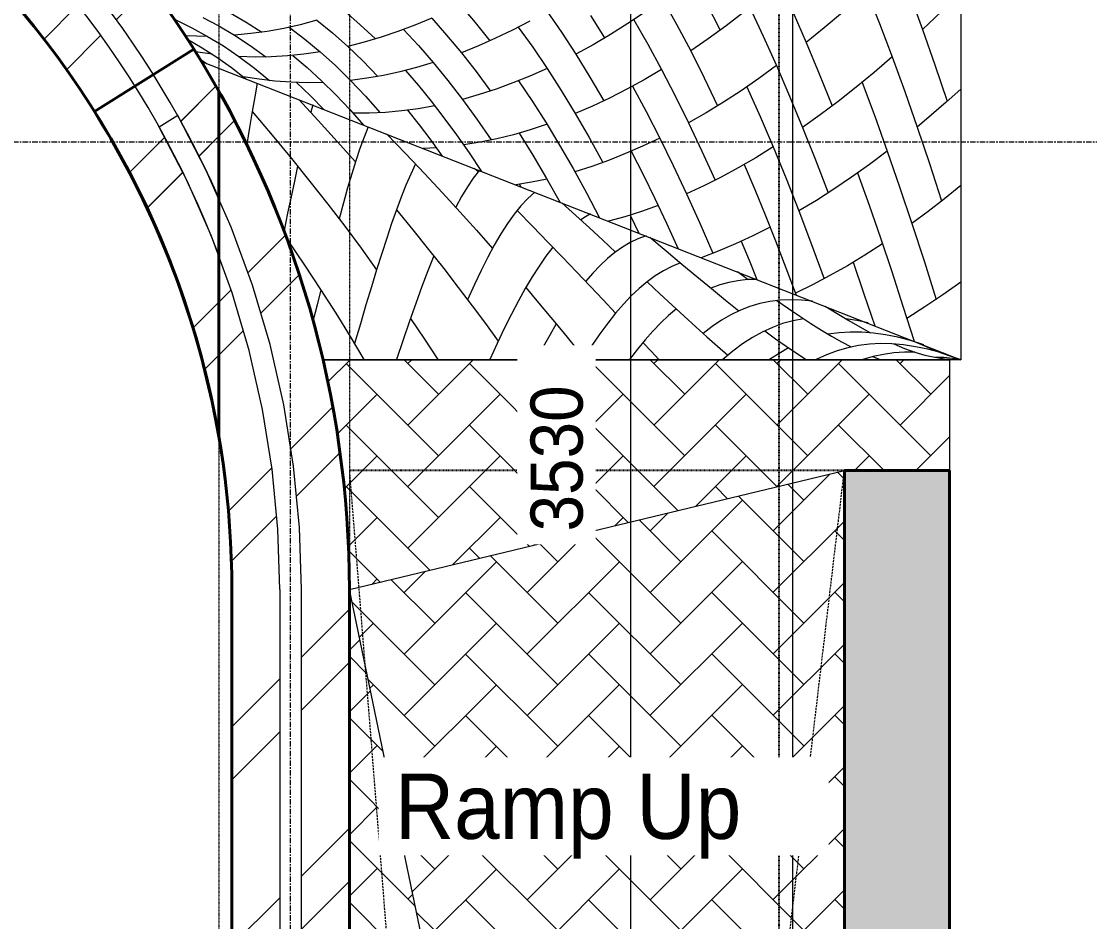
# Model space of a CAD drawing. Header units: millimetres. Extents: x -44657 to 28812, y -28146 to 16565.
# Drawn here: x -1128 to 1328, y -3103 to -1034 of the extents above; entities that cross this region are included whole.
import ezdxf

# ---------------------------------------------------------------- set-up
doc = ezdxf.new("R2010")
doc.units = ezdxf.units.MM
for name, pattern in [('Dash 1_5mm', [3, 1.5, -1.5]), ('Detail Dash', [1.1, 0.55, -0.55]), ('Grid Line', [22.225, 12.7, -3.175, 3.175, -3.175]), ('Hidden', [7.14375, 4.7625, -2.38125])]:
    doc.linetypes.add(name, pattern=pattern)
for name, color, linetype, lineweight in [('A-ANNO-DIMS', 211, 'Continuous', 5), ('A-ANNO-DIMS-100', 211, 'Continuous', 5), ('A-DETL', 90, 'Continuous', 5), ('A-DETL-HDLN', 90, 'Hidden', 5), ('A-FLOR', 192, 'Continuous', 9), ('A-FLOR-PATT', 8, 'Continuous', 9), ('A-WALL', 113, 'Continuous', 9), ('A-WALL-PATT', 111, 'Continuous', 9), ('G-ANNO-TEXT', 231, 'Continuous', 5), ('I-WALL', 2, 'Continuous', 9), ('S-GRID', 1, 'Continuous', 5)]:
    doc.layers.add(name, color=color, linetype=linetype, lineweight=lineweight)
doc.styles.add('Arial', font='arial.ttf', dxfattribs={"height": 250})
doc.styles.add('Arial_3', font='arial.ttf', dxfattribs={"width": 0.9, "height": 120})
doc.styles.add('Arial_5', font='arial.ttf', dxfattribs={"width": 0.9, "height": 150})
doc.dimstyles.new('Arrow', dxfattribs={"dimscale": 304.8, "dimtxt": 255.06485, "dimasz": 1.041667, "dimexe": 0.787402, "dimexo": 0, "dimgap": 0.492126, "dimtad": 1, "dimjust": 3, "dimdec": 0, "dimzin": 0, "dimdsep": 46, "dimtxsty": 'Arial', "dimblk1": 'OPEN30', "dimblk2": 'OPEN30', "dimsah": 1, "dimcen": 0.09, "dimazin": 0, "dimtfac": 1, "dimtdec": 4, "dimtix": 1, "dimtmove": 0, "dimatfit": 2, "dimfxl": 1, "dimtvp": 1, "dimtfill": 1, "dimtolj": 1, "dimtzin": 0, "dimarcsym": 2})
doc.dimstyles.new('SVA_-_1_2mm_Arial', dxfattribs={"dimscale": 304.8, "dimtxt": 122.431128, "dimasz": 0.492126, "dimexe": 0.492126, "dimexo": 0.0625, "dimgap": 0.246063, "dimtad": 1, "dimdec": 0, "dimrnd": 5, "dimzin": 0, "dimdsep": 46, "dimtxsty": 'Arial_3', "dimblk1": 'OBLIQUE', "dimblk2": 'OBLIQUE', "dimsah": 1, "dimcen": 0.09, "dimdle": 0.492126, "dimazin": 0, "dimtfac": 1, "dimtdec": 4, "dimtix": 1, "dimtmove": 0, "dimatfit": 3, "dimfxl": 1.968504, "dimfxlon": 1, "dimtvp": 1, "dimtfill": 1, "dimtolj": 1, "dimtzin": 0, "dimarcsym": 2})
pattern_1 = [(45, (0, 0), (-251.447, 251.447), []), (45, (0, 381), (-251.447, 251.447), [])]

# ---------------------------------------------------------------- blocks, each defined once
blk = doc.blocks.new('FP_2-NEW PROPOSED GROUND STOREY PLAN _White Box_')
at = {"layer": 'A-FLOR-PATT', "color": 253, "lineweight": 5}
for p, q in [((815.5, -963.8), (845, -1039)), ((915.1, -974.2), (944, -1053.3)), ((-118.8, -996.7), (-84.7, -1036.9)), ((347.8, -984.6), (379.6, -1042.3)), ((447.5, -993.2), (478.8, -1054.8)), ((547.1, -1002.9), (577.9, -1068.5)), ((-772.8, -1031.3), (-735.9, -1049)), ((-710.5, -1025.4), (-673.8, -1044.8)), ((-647.7, -1015), (-611.1, -1036.1)), ((-384, -1011.4), (-348.6, -1042.1)), ((-184.3, -1027.3), (-223.3, -1043.5)), ((-184.3, -1027.3), (-150, -1065.8)), ((81, -1011.5), (114.1, -1059.6)), ((180.7, -1020.6), (213.2, -1072.6)), ((307.2, -1012.9), (266.8, -1039.6)), ((280.2, -1030.9), (312.2, -1086.8)), ((533.4, -1013.6), (492.4, -1044.8)), ((646.6, -1013.8), (676.8, -1083.3)), ((759.8, -1013.8), (718.2, -1049.3)), ((988, -1011.5), (944, -1053.3)), ((-735.9, -1049), (-699.4, -1068.9)), ((-673.8, -1044.8), (-637.4, -1066.4)), ((-611.1, -1036.1), (-574.8, -1059.4)), ((-524.4, -1050.6), (-562.3, -1057.5)), ((-486.4, -1042.1), (-524.4, -1050.6)), ((-511.8, -1047.9), (-476, -1075.1)), ((-448.1, -1031.9), (-486.4, -1042.1)), ((-448.1, -1031.9), (-412.6, -1060.9)), ((-348.6, -1042.1), (-313.6, -1074.9)), ((-223.3, -1043.5), (-262.1, -1058)), ((-249.2, -1053.4), (-214.7, -1090.2)), ((-84.7, -1036.9), (-50.9, -1079.3)), ((1.6, -1054.4), (-37.8, -1073.4)), ((41.2, -1033.7), (1.6, -1054.4)), ((14.8, -1047.7), (48, -1094)), ((266.8, -1039.6), (226.6, -1064.6)), ((379.6, -1042.3), (411.1, -1102.1)), ((492.4, -1044.8), (451.6, -1074.3)), ((718.2, -1049.3), (676.8, -1083.3)), ((845, -1039), (874.2, -1116.3)), ((944, -1053.3), (972.6, -1134.5)), ((-725, -1068.6), (-750.6, -1067.5)), ((-745.7, -1075.1), (-711.8, -1095)), ((-699.4, -1068.9), (-725, -1068.6)), ((-699.4, -1068.9), (-663.2, -1091)), ((-599.9, -1062.7), (-637.4, -1066.4)), ((-637.4, -1066.4), (-601.3, -1090.2)), ((-562.3, -1057.5), (-599.9, -1062.7)), ((-476, -1075.1), (-440.7, -1104.6)), ((-412.6, -1060.9), (-377.4, -1092)), ((-300.8, -1071), (-339.2, -1082.3)), ((-262.1, -1058), (-300.8, -1071)), ((-150, -1065.8), (-116, -1106.5)), ((-37.8, -1073.4), (-77, -1090.7)), ((114.1, -1059.6), (146.8, -1109.9)), ((226.6, -1064.6), (186.6, -1088.1)), ((451.6, -1074.3), (411.1, -1102.1)), ((577.9, -1068.5), (608.3, -1136.2)), ((-688.6, -1109.9), (-727.3, -1104.1)), ((-711.8, -1095), (-678.1, -1116.9)), ((-663.2, -1091), (-627.4, -1115.3)), ((-601.3, -1090.2), (-565.7, -1116.2)), ((-440.7, -1104.6), (-478.4, -1110)), ((-440.7, -1104.6), (-405.7, -1136.2)), ((-339.2, -1082.3), (-377.4, -1092)), ((-377.4, -1092), (-342.6, -1125.4)), ((-214.7, -1090.2), (-180.6, -1129.1)), ((-77, -1090.7), (-116, -1106.5)), ((48, -1094), (80.9, -1142.6)), ((186.6, -1088.1), (146.8, -1109.9)), ((312.2, -1086.8), (343.9, -1144.9)), ((411.1, -1102.1), (442.2, -1164.2)), ((676.8, -1083.3), (706.7, -1154.9)), ((-717, -1120.7), (-702.2, -1130.9)), ((-678.1, -1116.9), (-644.8, -1140.7)), ((-590.4, -1116.4), (-627.4, -1115.3)), ((-627.4, -1115.3), (-591.9, -1141.8)), ((-553.3, -1115.9), (-590.4, -1116.4)), ((-515.9, -1113.7), (-553.3, -1115.9)), ((-478.4, -1110), (-515.9, -1113.7)), ((-503.5, -1112.6), (-470.3, -1140.8)), ((-342.6, -1125.4), (-308.1, -1160.9)), ((-180.6, -1129.1), (-219.1, -1140.6)), ((-180.6, -1129.1), (-146.8, -1170.3)), ((-116, -1106.5), (-82.4, -1149.4)), ((146.8, -1109.9), (179.2, -1162.3)), ((874.2, -1116.3), (832.6, -1151.9)), ((874.2, -1116.3), (903.1, -1195.8)), ((-644.8, -1140.7), (-611.8, -1166.5)), ((-591.9, -1141.8), (-556.8, -1170.5)), ((-470.3, -1140.8), (-437.4, -1170.9)), ((-405.7, -1136.2), (-371.1, -1170.1)), ((-257.4, -1150.4), (-295.4, -1158.5)), ((-219.1, -1140.6), (-257.4, -1150.4)), ((-244.6, -1147.3), (-214.8, -1181.8)), ((-82.4, -1149.4), (-49.1, -1194.5)), ((80.9, -1142.6), (41.7, -1160.1)), ((80.9, -1142.6), (113.5, -1193.3)), ((343.9, -1144.9), (303.9, -1168.5)), ((343.9, -1144.9), (375.3, -1205.2)), ((608.3, -1136.2), (567.5, -1165.7)), ((608.3, -1136.2), (638.4, -1206.1)), ((832.6, -1151.9), (791.2, -1185.9)), ((972.6, -1134.5), (1001, -1217.9)), ((-581.2, -1167.5), (-617.7, -1161.7)), ((-544.6, -1171.7), (-581.2, -1167.5)), ((-507.7, -1174.3), (-544.6, -1171.7)), ((-470.7, -1175.3), (-507.7, -1174.3)), ((-495.4, -1174.8), (-463.1, -1205.2)), ((-433.5, -1174.7), (-470.7, -1175.3)), ((-437.4, -1170.9), (-404.9, -1203)), ((-333.3, -1165.1), (-371.1, -1170.1)), ((-371.1, -1170.1), (-336.8, -1206.1)), ((-295.4, -1158.5), (-333.3, -1165.1)), ((-146.8, -1170.3), (-113.3, -1213.7)), ((2.6, -1175.9), (-36.2, -1190.1)), ((41.7, -1160.1), (2.6, -1175.9)), ((15.6, -1170.8), (47.4, -1218.2)), ((179.2, -1162.3), (211.3, -1217)), ((303.9, -1168.5), (264.1, -1190.3)), ((442.2, -1164.2), (473.1, -1228.4)), ((567.5, -1165.7), (526.9, -1193.7)), ((706.7, -1154.9), (736.3, -1228.7)), ((805, -1174.8), (834.1, -1252.5)), ((-404.9, -1203), (-372.7, -1237)), ((-214.8, -1181.8), (-185.3, -1217.9)), ((-74.9, -1202.7), (-113.3, -1213.7)), ((-36.2, -1190.1), (-74.9, -1202.7)), ((113.5, -1193.3), (145.8, -1246.3)), ((264.1, -1190.3), (224.4, -1210.6)), ((277.3, -1183.2), (308.9, -1241.8)), ((526.9, -1193.7), (486.5, -1220)), ((540.4, -1184.6), (570.8, -1252.7)), ((791.2, -1185.9), (750, -1218.3)), ((903.1, -1195.8), (931.7, -1277.4)), ((1032.2, -1189.9), (998.5, -1220.1)), ((-463.1, -1205.2), (-431.1, -1237.5)), ((-336.8, -1206.1), (-302.8, -1244.3)), ((-185.3, -1217.9), (-156, -1255.8)), ((-113.3, -1213.7), (-80.2, -1259.3)), ((47.4, -1218.2), (78.8, -1267.7)), ((224.4, -1210.6), (185, -1229.2)), ((375.3, -1205.2), (406.3, -1267.7)), ((486.5, -1220), (446.3, -1244.7)), ((638.4, -1206.1), (668.3, -1278.1)), ((750, -1218.3), (709, -1249)), ((998.5, -1220.1), (965, -1249.3)), ((-372.7, -1237), (-340.7, -1273)), ((-327.7, -1245.3), (-364.9, -1245.5)), ((-290.3, -1243.5), (-327.7, -1245.3)), ((-252.7, -1240.1), (-290.3, -1243.5)), ((-215, -1235.1), (-252.7, -1240.1)), ((-240.2, -1238.6), (-213.2, -1272.3)), ((-177, -1228.4), (-215, -1235.1)), ((185, -1229.2), (145.8, -1246.3)), ((145.8, -1246.3), (177.7, -1301.4)), ((308.9, -1241.8), (340.1, -1302.5)), ((446.3, -1244.7), (406.3, -1267.7)), ((709, -1249), (668.3, -1278.1)), ((965, -1249.3), (931.7, -1277.4)), ((-213.2, -1272.3), (-186.5, -1307.4)), ((-156, -1255.8), (-126.9, -1295.3)), ((-80.2, -1259.3), (-47.4, -1307)), ((80.9, -1271), (42.2, -1283.7)), ((78.8, -1267.7), (109.9, -1319.1)), ((406.3, -1267.7), (437.1, -1332.4)), ((570.8, -1252.7), (600.8, -1323)), ((834.1, -1252.5), (862.9, -1332.4)), ((-126.9, -1295.3), (-98.1, -1336.5)), ((3.7, -1294.8), (-34.7, -1304.2)), ((42.2, -1283.7), (3.7, -1294.8)), ((16.5, -1291.3), (48.3, -1342.2)), ((177.7, -1301.4), (209.4, -1358.6)), ((668.3, -1278.1), (697.8, -1352.3)), ((931.7, -1277.4), (960, -1361.2)), ((-173.5, -1325), (-203.9, -1326.7)), ((-186.5, -1307.4), (-160, -1343.9)), ((-72.8, -1312), (-110.7, -1318.3)), ((-34.7, -1304.2), (-72.8, -1312)), ((109.9, -1319.1), (140.7, -1372.7)), ((300.7, -1321.3), (261.4, -1338.4)), ((340.1, -1302.5), (300.7, -1321.3)), ((340.1, -1302.5), (371.1, -1365.5)), ((600.8, -1323), (560.6, -1347.8)), ((600.8, -1323), (630.5, -1395.5)), ((-98.1, -1336.5), (-69.6, -1379.4)), ((48.3, -1342.2), (79.9, -1395.2)), ((261.4, -1338.4), (222.4, -1353.8)), ((274.5, -1332.8), (301.8, -1386.3)), ((437.1, -1332.4), (467.5, -1399.2)), ((560.6, -1347.8), (520.6, -1370.9)), ((862.9, -1332.4), (821.9, -1363.2)), ((862.9, -1332.4), (891.4, -1414.4)), ((140.7, -1372.7), (171.3, -1428.2)), ((183.5, -1367.7), (144.8, -1379.9)), ((222.4, -1353.8), (183.5, -1367.7)), ((371.1, -1365.5), (401.7, -1430.5)), ((520.6, -1370.9), (480.8, -1392.4)), ((533.9, -1363.4), (558.2, -1420.5)), ((697.8, -1352.3), (727.1, -1428.7)), ((821.9, -1363.2), (781.1, -1392.3)), ((960, -1361.2), (988, -1447.1)), ((80.8, -1396.7), (44.8, -1404.2)), ((79.9, -1395.2), (111.1, -1450.3)), ((301.8, -1386.3), (328.8, -1441.5)), ((480.8, -1392.4), (441.1, -1412.3)), ((630.5, -1395.5), (660, -1470.1)), ((781.1, -1392.3), (740.5, -1419.9)), ((794.7, -1382.8), (821.1, -1456.5)), ((44.8, -1404.2), (9.1, -1410.3)), ((17.3, -1409), (20.8, -1414.9)), ((441.1, -1412.3), (401.7, -1430.5)), ((558.2, -1420.5), (582.3, -1479)), ((740.5, -1419.9), (700.2, -1445.8)), ((891.4, -1414.4), (919.7, -1498.6)), ((1032.2, -1411.7), (994.5, -1442)), ((171.3, -1428.2), (201.5, -1485.8)), ((328.8, -1441.5), (355.7, -1498.3)), ((401.7, -1430.5), (432.1, -1497.8)), ((700.2, -1445.8), (660, -1470.1)), ((994.5, -1442), (957, -1471)), ((298.1, -1471.1), (260, -1483.3)), ((336.4, -1457.4), (298.1, -1471.1)), ((660, -1470.1), (689.2, -1546.9)), ((821.1, -1456.5), (847.3, -1532)), ((957, -1471), (919.7, -1498.6)), ((260, -1483.3), (222, -1493.9)), ((271.7, -1479.7), (291.9, -1521.3)), ((432.1, -1497.8), (462.1, -1567.2)), ((582.3, -1479), (606.2, -1539)), ((355.7, -1498.3), (382.3, -1556.8)), ((593.5, -1507), (553.6, -1527.1)), ((919.7, -1498.6), (947.6, -1584.9)), ((513.9, -1545.5), (474.3, -1562.3)), ((553.6, -1527.1), (513.9, -1545.5)), ((527.5, -1539.3), (545.3, -1583.1)), ((606.2, -1539), (629.9, -1600.4)), ((689.2, -1546.9), (718, -1625.8)), ((851.9, -1545.5), (811.5, -1571.5)), ((847.3, -1532), (873.3, -1609.4)), ((474.3, -1562.3), (435, -1577.5)), ((811.5, -1571.5), (771.3, -1595.8)), ((545.3, -1583.1), (563, -1627.7)), ((771.3, -1595.8), (731.3, -1618.6)), ((784.7, -1587.9), (809.5, -1660.2)), ((947.6, -1584.9), (975.3, -1673.4)), ((629.9, -1600.4), (653.4, -1663.2)), ((731.3, -1618.6), (691.5, -1639.7)), ((873.3, -1609.4), (899, -1688.6)), ((691.5, -1639.7), (651.9, -1659.2)), ((1032.2, -1633.5), (990.6, -1663)), ((809.5, -1660.2), (834.1, -1734.1)), ((990.6, -1663), (949.2, -1690.7)), ((899, -1688.6), (924.5, -1769.6)), ((949.2, -1690.7), (908, -1716.8))]:
    blk.add_line(p, q, dxfattribs=at)
blk = doc.blocks.new('FP_3-NEW PROPOSED GROUND STOREY PLAN _White Box_')
at = {"layer": 'A-FLOR-PATT', "color": 253, "lineweight": 5}
for p, q in [((-713, -1126.2), (-713, -1126.4)), ((-585.3, -1176.3), (-591.2, -1207.9)), ((-591.2, -1207.9), (-597.1, -1241.8)), ((-490, -1213.6), (-444.9, -1262.2)), ((-457.6, -1226.4), (-462.4, -1243.2)), ((-597.1, -1241.8), (-603.1, -1278)), ((-597, -1241.7), (-551, -1295.8)), ((-444.9, -1262.2), (-401.4, -1310.2)), ((-330, -1276.5), (-339.6, -1300.4)), ((-603.1, -1278), (-609.3, -1316.6)), ((-551, -1295.8), (-506.8, -1349.3)), ((-339.6, -1300.4), (-349.1, -1326.5)), ((-288.3, -1292.8), (-243.6, -1338.8)), ((-401.4, -1310.2), (-359.4, -1357.5)), ((-506.8, -1349.3), (-464.3, -1402.1)), ((-349.1, -1326.5), (-358.5, -1354.7)), ((-243.6, -1338.8), (-200.7, -1384.1)), ((-492.4, -1367), (-499.8, -1401.3)), ((-358.5, -1354.7), (-368, -1384.9)), ((-221.4, -1362.1), (-232.4, -1385.6)), ((-86.6, -1372), (-77.8, -1380.5)), ((-368, -1384.9), (-377.5, -1417.3)), ((-232.4, -1385.6), (-243.4, -1411)), ((-200.7, -1384.1), (-159.3, -1428.5)), ((-88.6, -1394.6), (-102.3, -1414.8)), ((-74.6, -1376.7), (-88.6, -1394.6)), ((-499.8, -1401.3), (-507.5, -1437.4)), ((-464.3, -1402.1), (-423.4, -1454.1)), ((-377.5, -1417.3), (-387.2, -1451.7)), ((-243.4, -1411), (-254.3, -1438.4)), ((-102.3, -1414.8), (-115.8, -1437)), ((-507.5, -1437.4), (-515.4, -1475.4)), ((-254.3, -1438.4), (-265.3, -1467.7)), ((-159.3, -1428.5), (-119.6, -1472)), ((-115.8, -1437), (-129.1, -1461.4)), ((36.8, -1441.6), (20.9, -1458.6)), ((53, -1426.8), (36.8, -1441.6)), ((-423.4, -1454.1), (-384.3, -1505.3)), ((-387.2, -1451.7), (-397.1, -1488.3)), ((-265.3, -1467.7), (-276.3, -1499.1)), ((-265.3, -1467.7), (-227.5, -1513.6)), ((-119.6, -1472), (-81.4, -1514.5)), ((20.9, -1458.6), (5.3, -1477.7)), ((12, -1469.2), (48.1, -1505.8)), ((115.1, -1451.1), (147.4, -1480.5)), ((-515.4, -1475.4), (-523.7, -1515.3)), ((5.3, -1477.7), (-10.1, -1499)), ((147.4, -1480.5), (178.6, -1509.2)), ((169.6, -1483.5), (158.7, -1490.8)), ((180.7, -1476.9), (169.6, -1483.5)), ((-384.3, -1505.3), (-346.7, -1555.7)), ((-276.3, -1499.1), (-287.6, -1532.4)), ((-227.5, -1513.6), (-191.3, -1558.6)), ((-81.4, -1514.5), (-44.8, -1556.1)), ((-10.1, -1499), (-25.3, -1522.6)), ((48.1, -1505.8), (82.9, -1541.5)), ((178.6, -1509.2), (208.9, -1537.1)), ((-515.2, -1538.3), (-476.7, -1594.8)), ((-287.6, -1532.4), (-299, -1567.8)), ((-25.3, -1522.6), (-40.4, -1548.3)), ((82.9, -1541.5), (116.4, -1576.3)), ((208.9, -1537.1), (238.1, -1564.4)), ((271.7, -1542.8), (254, -1553.3)), ((289.8, -1534), (271.7, -1542.8)), ((308.4, -1527), (289.8, -1534)), ((316.8, -1530.3), (354.6, -1561.8)), ((-346.7, -1555.7), (-310.8, -1605.1)), ((-299, -1567.8), (-310.8, -1605.1)), ((-191.3, -1558.6), (-156.5, -1602.6)), ((-40.4, -1548.3), (-55.6, -1576.4)), ((94.2, -1553.2), (78.3, -1573.9)), ((236.7, -1565.5), (219.6, -1579.4)), ((254, -1553.3), (236.7, -1565.5)), ((354.6, -1561.8), (390.8, -1592)), ((-476.7, -1594.8), (-439.9, -1650.4)), ((-179.6, -1573.3), (-193, -1607.6)), ((-55.6, -1576.4), (-70.8, -1606.6)), ((78.3, -1573.9), (62.5, -1596.6)), ((116.4, -1576.3), (148.7, -1610)), ((202.7, -1595.2), (186.1, -1612.7)), ((219.6, -1579.4), (202.7, -1595.2)), ((387.6, -1589.3), (367.9, -1597.5)), ((390.8, -1592), (425.6, -1620.9)), ((-310.8, -1605.1), (-322.9, -1644.5)), ((-193, -1607.6), (-206.7, -1644)), ((-156.5, -1602.6), (-123.2, -1645.7)), ((-70.8, -1606.6), (-86.2, -1639.1)), ((62.5, -1596.6), (46.7, -1621.2)), ((148.7, -1610), (179.8, -1642.8)), ((186.1, -1612.7), (169.5, -1632)), ((329.8, -1619.1), (311.1, -1632.6)), ((348.7, -1607.4), (329.8, -1619.1)), ((367.9, -1597.5), (348.7, -1607.4)), ((518.5, -1609.4), (543.3, -1627.8)), ((-322.9, -1644.5), (-335.4, -1685.8)), ((-206.7, -1644), (-220.7, -1682.6)), ((-86.2, -1639.1), (-101.8, -1673.9)), ((46.7, -1621.2), (30.9, -1647.9)), ((179.8, -1642.8), (209.6, -1674.5)), ((311.1, -1632.6), (292.7, -1648)), ((311.1, -1632.6), (340.5, -1660.1)), ((425.6, -1620.9), (459, -1648.5)), ((477.8, -1639.9), (457.6, -1647.3)), ((498.5, -1634.3), (477.8, -1639.9)), ((519.7, -1630.3), (498.5, -1634.3)), ((541.4, -1627.9), (519.7, -1630.3)), ((563.7, -1627.2), (541.4, -1627.9)), ((-439.2, -1651.6), (-447.8, -1685.8)), ((-439.9, -1650.4), (-404.9, -1705)), ((-123.2, -1645.7), (-91.3, -1687.8)), ((30.9, -1647.9), (15, -1676.5)), ((32.1, -1645.7), (61.6, -1680.8)), ((274.5, -1665.2), (256.4, -1684.2)), ((292.7, -1648), (274.5, -1665.2)), ((340.5, -1660.1), (368.9, -1686.6)), ((459, -1648.5), (491.1, -1674.7)), ((-447.8, -1685.8), (-456.8, -1721.1)), ((-335.4, -1685.8), (-348.3, -1729.2)), ((-220.7, -1682.6), (-235.1, -1723.3)), ((-91.3, -1687.8), (-60.7, -1728.9)), ((15, -1676.5), (-1.1, -1707.1)), ((61.6, -1680.8), (89.9, -1714.9)), ((209.6, -1674.5), (238.4, -1705.2)), ((256.4, -1684.2), (238.4, -1705.2)), ((368.9, -1686.6), (396.2, -1711.9)), ((491.1, -1674.7), (522, -1699.4)), ((547.4, -1689.4), (525.3, -1698)), ((570, -1682.8), (547.4, -1689.4)), ((593, -1678), (570, -1682.8)), ((616.7, -1675.1), (593, -1678)), ((609.5, -1675.8), (636.3, -1694.5)), ((640.9, -1674), (616.7, -1675.1)), ((665.8, -1674.7), (640.9, -1674)), ((691.4, -1677.3), (665.8, -1674.7)), ((720.3, -1688.6), (747.8, -1705.7)), ((-404.9, -1705), (-371.6, -1758.6)), ((-232.9, -1716.8), (-200.9, -1764.6)), ((-1.1, -1707.1), (-17.4, -1739.8)), ((89.9, -1714.9), (117.1, -1748)), ((238.4, -1705.2), (220.4, -1728)), ((360.1, -1710.5), (342.3, -1727.4)), ((378.1, -1695.2), (360.1, -1710.5)), ((396.2, -1711.9), (422.6, -1736.1)), ((503.5, -1708.5), (482, -1720.9)), ((525.3, -1698), (503.5, -1708.5)), ((636.3, -1694.5), (662.2, -1712.1)), ((670.7, -1717.8), (646.3, -1722.4)), ((662.2, -1712.1), (687.3, -1728.6)), ((747.8, -1705.7), (774.4, -1721.7)), ((793, -1721.8), (767.7, -1717.7)), ((-348.3, -1729.2), (-361.8, -1774.6)), ((-235.1, -1723.3), (-250, -1766.2)), ((-60.7, -1728.9), (-31.4, -1768.9)), ((-17.4, -1739.8), (-34, -1774.5)), ((102.1, -1729.7), (87, -1755.4)), ((220.4, -1728), (202.3, -1752.7)), ((342.3, -1727.4), (324.4, -1745.9)), ((422.6, -1736.1), (448, -1759.2)), ((460.7, -1735.3), (439.6, -1751.6)), ((482, -1720.9), (460.7, -1735.3)), ((598.9, -1737.6), (575.7, -1748.2)), ((622.4, -1729), (598.9, -1737.6)), ((646.3, -1722.4), (622.4, -1729)), ((687.3, -1728.6), (711.5, -1743.9)), ((774.4, -1721.7), (800, -1736.4)), ((819.1, -1727.4), (793, -1721.8)), ((800, -1736.4), (824.8, -1749.9)), ((-371.6, -1758.6), (-339.9, -1811.2)), ((-250, -1766.2), (-265.5, -1811.2)), ((-200.9, -1764.6), (-170.4, -1811.2)), ((87, -1755.4), (71.7, -1782.5)), ((117.1, -1748), (143.3, -1780.1)), ((202.3, -1752.7), (184.1, -1779.3)), ((306.6, -1766.1), (288.7, -1787.8)), ((324.4, -1745.9), (306.6, -1766.1)), ((448, -1759.2), (472.6, -1781)), ((552.9, -1760.9), (530.2, -1775.6)), ((575.7, -1748.2), (552.9, -1760.9)), ((581.4, -1745.4), (606.4, -1763.9)), ((606.4, -1763.9), (630.7, -1781)), ((711.5, -1743.9), (735, -1758.1)), ((752.3, -1749.9), (727.2, -1753.5)), ((735, -1758.1), (757.7, -1770.9)), ((778, -1748.2), (752.3, -1749.9)), ((804.2, -1748.4), (778, -1748.2)), ((831.1, -1750.6), (804.2, -1748.4)), ((858.8, -1754.6), (831.1, -1750.6)), ((887.2, -1760.4), (858.8, -1754.6)), ((916.5, -1768), (887.2, -1760.4)), ((946.7, -1777.5), (916.5, -1768)), ((-34, -1774.5), (-51, -1811.2)), ((71.7, -1782.5), (56.3, -1811.2)), ((143.3, -1780.1), (168.5, -1811.2)), ((184.1, -1779.3), (165.7, -1807.7)), ((288.7, -1787.8), (270.8, -1811.2)), ((301.3, -1772.3), (319.9, -1792.1)), ((319.9, -1792.1), (337.9, -1811.2)), ((472.6, -1781), (496.2, -1801.7)), ((507.7, -1792.3), (485.2, -1811.2)), ((530.2, -1775.6), (507.7, -1792.3)), ((636.3, -1784.9), (614.4, -1797.2)), ((630.7, -1781), (654.1, -1796.8)), ((747.6, -1791.4), (723.6, -1800.3)), ((772, -1784.4), (747.6, -1791.4)), ((757.7, -1770.9), (779.8, -1782.6)), ((796.7, -1779.3), (772, -1784.4)), ((821.8, -1776.2), (796.7, -1779.3)), ((847.4, -1774.8), (821.8, -1776.2)), ((873.6, -1775.4), (847.4, -1774.8)), ((900.4, -1777.7), (873.6, -1775.4)), ((877.9, -1775.6), (902.6, -1785.8)), ((927.9, -1781.9), (900.4, -1777.7)), ((902.6, -1785.8), (926.5, -1794.3)), ((956.1, -1787.8), (927.9, -1781.9)), ((932.6, -1772.9), (959, -1784.8)), ((985.1, -1795.5), (956.1, -1787.8)), ((959, -1784.8), (984.3, -1795.2)), ((614.4, -1797.2), (592.5, -1811.2)), ((654.1, -1796.8), (676.8, -1811.2)), ((723.6, -1800.3), (699.7, -1811.2)), ((830.4, -1804.5), (807, -1811.2)), ((829, -1804.8), (846.3, -1811.2)), ((854.1, -1799.5), (830.4, -1804.5)), ((878.1, -1796.2), (854.1, -1799.5)), ((902.5, -1794.5), (878.1, -1796.2)), ((927.4, -1794.6), (902.5, -1794.5)), ((926.5, -1794.3), (949.7, -1801.1)), ((949.7, -1801.1), (972.3, -1806.2)), ((972.3, -1806.2), (994.2, -1809.6)), ((993.1, -1807.1), (973.9, -1806.5)), ((984.3, -1795.2), (1008.8, -1804)), ((1012.6, -1808.7), (993.1, -1807.1)), ((994.2, -1809.6), (1015.7, -1811.2)), ((1008.8, -1804), (1032.4, -1811.1)), ((1032.4, -1811.2), (1012.6, -1808.7)), ((1032.4, -1811.2), (1021.5, -1811.2))]:
    blk.add_line(p, q, dxfattribs=at)
blk = doc.blocks.new('DIMBLOCK19-NEW PROPOSED GROUND STOREY PLAN _White Box_')
at = {"layer": 'A-ANNO-DIMS-100', "lineweight": 25}
for p, q in [((273.7, -274.7), (198.7, -199.7)), ((273.7, -274.7), (348.7, -349.7)), ((273.7, -3806.7), (198.7, -3731.7)), ((273.7, -3806.7), (348.7, -3881.7))]:
    blk.add_line(p, q, dxfattribs=at)
at = {"layer": 'A-ANNO-DIMS-100'}
for p, q in [((273.7, -274.7), (-326.3, -274.7)), ((273.7, -3806.7), (273.7, -274.7)), ((273.7, -274.7), (423.7, -274.7)), ((273.7, -3806.7), (-326.3, -3806.7)), ((273.7, -3806.7), (423.7, -3806.7))]:
    blk.add_line(p, q, dxfattribs=at)
at = {"layer": 'A-ANNO-DIMS-100', "color": 0, "insert": (42.9, -2206.4), "char_height": 120, "width": 397.807, "attachment_point": 1, "rotation": 90, "line_spacing_factor": 0.941778, "style": 'Arial_3', "bg_fill": 3, "box_fill_scale": 1.25, "bg_fill_color": 256, "bg_fill_true_color": 13158600, "bg_fill_transparency": 0}
blk.add_mtext('3530', dxfattribs=at)
blk = doc.blocks.new('_Oblique')
at = {"color": 0, "linetype": 'ByBlock', "lineweight": -2}
blk.add_line((-0.5, -0.5), (0.5, 0.5), dxfattribs=at)
blk = doc.blocks.new('DIMBLOCK95-NEW PROPOSED GROUND STOREY PLAN _White Box_')
at = {"layer": 'A-ANNO-DIMS-100'}
for p, q in [((646.2, -7952.7), (646.2, 145.3)), ((646.2, -4.7), (46.2, -4.7)), ((646.2, -4.7), (796.2, -4.7)), ((646.2, -7802.7), (46.2, -7802.7)), ((646.2, -7802.7), (796.2, -7802.7))]:
    blk.add_line(p, q, dxfattribs=at)
at = {"layer": 'A-ANNO-DIMS-100', "lineweight": 25}
for p, q in [((646.2, -4.7), (571.2, 70.3)), ((646.2, -4.7), (721.2, -79.7)), ((646.2, -7802.7), (571.2, -7727.7)), ((646.2, -7802.7), (721.2, -7877.7))]:
    blk.add_line(p, q, dxfattribs=at)
at = {"layer": 'A-ANNO-DIMS-100', "color": 0, "insert": (415.4, -4069.4), "char_height": 120, "width": 397.807, "attachment_point": 1, "rotation": 90, "line_spacing_factor": 0.941778, "style": 'Arial_3', "bg_fill": 3, "box_fill_scale": 1.25, "bg_fill_color": 256, "bg_fill_true_color": 13158600, "bg_fill_transparency": 0}
blk.add_mtext('7800', dxfattribs=at)
blk = doc.blocks.new('DIMBLOCK207-NEW PROPOSED GROUND STOREY PLAN _White Box_')
at = {"layer": 'A-ANNO-DIMS-100'}
for p, q in [((-2708.6, -2339.7), (-1121.9, -626.6)), ((-2717.2, -2113.6), (-2699.9, -2565.8)), ((-2482.5, -2331), (-2934.7, -2348.3))]:
    blk.add_line(p, q, dxfattribs=at)
at = {"layer": 'A-ANNO-DIMS-100', "lineweight": 40}
for q in [(-1400.1, -801.7), (-1275.2, -917.3)]:
    blk.add_line((-1121.9, -626.6), q, dxfattribs=at)
at = {"layer": 'A-ANNO-DIMS-100'}
blk.add_arc((-2708.6, -2339.7), 2335, 41.3052, 53.0834, dxfattribs=at)
at = {"layer": 'A-ANNO-DIMS-100', "color": 0, "insert": (-2524.7, -1442.8), "char_height": 250, "width": 922.942, "attachment_point": 1, "rotation": 47.1943, "line_spacing_factor": 0.941778, "style": 'Arial', "bg_fill": 3, "box_fill_scale": 1.25, "bg_fill_color": 256, "bg_fill_true_color": 13158600, "bg_fill_transparency": 0}
blk.add_mtext('2335', dxfattribs=at)
blk = doc.blocks.new('_Open30')
at = {"color": 0, "linetype": 'ByBlock', "lineweight": -2}
for p, q in [((-1, 0.2679), (0, 0)), ((0, 0), (-1, -0.2679)), ((0, 0), (-1, 0))]:
    blk.add_line(p, q, dxfattribs=at)

msp = doc.modelspace()

# ---------------------------------------------------------------- hatches: boundary and pattern name
at = {"layer": 'A-FLOR-PATT', "lineweight": 5}
h = msp.add_hatch(dxfattribs=at)
h.set_pattern_fill('FP_26', color=253, style=0, pattern_type=2)
h.set_pattern_definition([(45, (-12967.11, -8467.51), (0, 141.42136), [300, -100]), (135, (-12896.4, -8396.8), (1e-14, 141.42136), [300, -100])])
h.paths.add_polyline_path([(-373.6, -2339.7), (764.4, -2066.7), (1006.4, -2066.7), (1006.4, -1811.8), (-434, -1811.8), (-407.6, -1942.3), (-388.7, -2074), (-377.4, -2206.6), (-374.8, -2297.3)])
h = msp.add_hatch(dxfattribs=at)
h.set_pattern_fill('FP_27', color=253, style=0, pattern_type=2)
h.set_pattern_definition([(44.981, (-12974.64, -8428.16), (-0.00055, 141.2156), [299.874, -99.958]), (135.059, (-12903.94, -8357.5), (0.00096, 141.21566), [299.664, -99.888])])
h.paths.add_polyline_path([(536.9, -6049.3), (536.9, -6050.2), (537.4, -6049.5)])
h.paths.add_polyline_path([(764.4, -7802.7), (764.4, -6077.3), (638.4, -6077.3), (638.4, -6047.8), (608.4, -6047.8), (608.4, -6022.3), (593.4, -6022.3), (593.4, -6020.5), (608.4, -6020), (609.4, -6009.7), (610.2, -6012.1), (610.2, -6045.8), (636.4, -6045.8), (637.3, -6034.8), (638.4, -6032.3), (637.3, -5985.8), (636.4, -5984), (636.4, -5974.8), (610.4, -5974.8), (609.4, -5991.8), (608.4, -5993.3), (609.4, -5972.8), (638.4, -5972.8), (638.4, -5943.3), (764.4, -5943.3), (764.4, -2066.7), (-373.6, -2339.7), (383.3, -5973), (605.4, -5973), (605.4, -6017), (581.9, -6017), (581.9, -6021.3), (571.2, -6021.3), (571.2, -6025.9), (558.6, -6025.9), (557.9, -6041.3), (555.4, -6041.3), (557.9, -6044.8), (554.5, -6053.7), (547.9, -6060.4), (539, -6061.6), (536.9, -6061.3), (536.9, -6063.3), (464.9, -6062.4), (454.1, -6058.4), (450.8, -6048.3), (462.8, -6049.3), (464.9, -6050.2), (464.9, -6049.3), (536.9, -6049.3), (543, -6045.9), (545.3, -6042.4), (546.3, -6044.1), (545.8, -6041.3), (545.1, -6040.7), (545.1, -6025.9), (532.6, -6025.9), (532.6, -6021.3), (521.9, -6021.3), (521.9, -6017), (392.5, -6017), (760, -7781.2)])
h.paths.add_polyline_path([(632.1, -6036.6), (632.7, -5984), (636.4, -5984), (633.9, -5985.8), (633.9, -6034.8), (636.4, -6036.6), (633.9, -6036.6)])
h.paths.add_polyline_path([(582, -6015.2), (603.6, -6015.2), (603.6, -5974.8), (512.2, -5974.8), (513, -5979.7), (514.8, -5979.7), (514.8, -6001.8), (513, -6000), (512.2, -5983), (510.4, -5983.4), (511.6, -5984.4), (512.6, -5983.4), (511.6, -5996.4), (510.4, -5997), (512.2, -6001.8), (512.2, -6015.2), (581.9, -6015.2)])
h.paths.add_polyline_path([(612.9, -6012.1), (611, -6010.3), (611, -5991.8), (612.9, -5990), (612.9, -6010.3)])
h.paths.add_polyline_path([(581.9, -5972.8), (521.9, -5972.8), (521.9, -5966.8), (532.6, -5966.8), (532.6, -5962.2), (545.1, -5962.2), (546.1, -5946.8), (546.9, -5946.8), (545.8, -5944.1), (544.9, -5946.8), (542.5, -5941.2), (535.1, -5938.8), (464.9, -5937.9), (463.8, -5937.9), (460.4, -5939.8), (450.8, -5939.8), (454.3, -5929.2), (464.9, -5924.8), (536.9, -5925.7), (536.9, -5928.3), (540.5, -5925.8), (548.7, -5928.5), (556.5, -5937.9), (557.2, -5944.7), (556.8, -5946.8), (558.6, -5946.8), (558.6, -5962.2), (571.2, -5962.2), (571.2, -5966.8), (581.9, -5966.8)])
h = msp.add_hatch(dxfattribs=at)
h.set_pattern_fill('FP_25', color=253, style=0, pattern_type=2)
h.set_pattern_definition([(44.954, (-12967.11, -8416.67), (-0.0005, 141.1944), [299.759, -99.92]), (135.046, (-12896.395, -8346.07), (0.0005, 141.1944), [299.759, -99.92])])
h.paths.add_polyline_path([(-259.6, -5984), (-255.2, -5984), (-255.2, -6036.6), (-259.6, -6036.6), (-257.1, -6034.8), (-257.1, -5985.8)])
h.paths.add_polyline_path([(686.9, -7802.7), (764.4, -7802.7), (392.5, -6017), (-228.6, -6017), (-228.6, -5973), (383.3, -5973), (-373.6, -2339.7), (-373.6, -5943.3), (-261.6, -5943.3), (-261.6, -5972.8), (-231.6, -5973), (-232.6, -5991.8), (-233.6, -5990), (-233.6, -5974.8), (-259.6, -5974.8), (-260.4, -5985.8), (-261.6, -5988.3), (-260.4, -6034.8), (-259.6, -6036.6), (-259.6, -6045.8), (-233.4, -6045.8), (-232.6, -6009.7), (-231.6, -6010.3), (-231.6, -6020.5), (-216.6, -6020.5), (-216.6, -6022.3), (-231.6, -6022.3), (-231.6, -6047.8), (-261.6, -6047.8), (-261.6, -6077.3), (-373.6, -6077.3), (-373.6, -7802.7)])
h.paths.add_polyline_path([(-186, -6015.2), (-135.4, -6015.2), (-134.8, -6000), (-133.6, -5996.4), (-135.7, -5995.4), (-134.7, -5984.4), (-133.6, -5983.4), (-134.7, -5983), (-136.2, -5983.6), (-136.2, -6000), (-137.9, -6001.8), (-137.9, -5979.7), (-135.4, -5979.7), (-136.2, -5974.8), (-226.8, -5974.8), (-226.8, -6015.2)])
h.paths.add_polyline_path([(-236, -6012.1), (-236, -5990), (-234.2, -5991.8), (-234.2, -6010.3)])
at = {"layer": 'A-WALL-PATT', "lineweight": 5}
h = msp.add_hatch(dxfattribs=at)
h.set_pattern_fill('FP_33', color=256, style=0, pattern_type=2)
h.set_pattern_definition(pattern_1)
h.paths.add_polyline_path([(-673.6, -1440), (-673.6, -1194.7), (-759.3, -1054.1), (-854.8, -919.9), (-959.5, -792.7), (-1072.9, -673.3), (-1194.5, -562.1), (-1323.5, -459.8), (-1459.5, -366.8), (-1601.7, -283.7), (-1749.4, -210.8), (-1901.8, -148.5), (-2058.3, -97), (-2218, -56.8), (-2380.2, -27.9), (-2544, -10.5), (-2708.6, -4.7), (-2708.6, -114.7), (-2548.1, -120.5), (-2388.6, -137.8), (-2230.7, -166.6), (-2075.2, -206.7), (-1923.1, -257.9), (-1775.1, -320), (-1631.9, -392.5), (-1494.3, -475.2), (-1363, -567.6), (-1238.8, -669.2), (-1122.2, -779.5), (-1012.2, -900.1), (-914.3, -1023.9), (-824.1, -1156.7), (-743.7, -1295.6)])
h = msp.add_hatch(dxfattribs=at)
h.set_pattern_fill('FP_33', color=256, style=0, pattern_type=2)
h.set_pattern_definition(pattern_1)
h.paths.add_polyline_path([(-673.6, -1989), (-673.6, -1571.9), (-737.4, -1420.4), (-812.5, -1274.1), (-898.4, -1133.9), (-994.7, -1000.5), (-1100.8, -874.9), (-1216, -757.6), (-1339.8, -649.3), (-1471.5, -550.8), (-1610.2, -462.4), (-1755.1, -384.8), (-1905.6, -318.3), (-2060.6, -263.4), (-2219.3, -220.4), (-2380.8, -189.5), (-2544.2, -170.9), (-2708.6, -164.7), (-2708.6, -274.7), (-2548.1, -280.9), (-2388.6, -299.6), (-2231, -330.6), (-2076.4, -373.8), (-1925.5, -428.9), (-1779.4, -495.5), (-1638.9, -573.3), (-1504.9, -661.8), (-1378.1, -760.4), (-1259.4, -868.5), (-1149.5, -985.6), (-1049, -1110.8), (-955.2, -1249.4), (-878.6, -1382.8), (-809.8, -1527.9), (-752.5, -1677.9), (-707, -1831.9)])
h = msp.add_hatch(dxfattribs=at)
h.set_pattern_fill('FP_33', color=256, style=0, pattern_type=2)
h.set_pattern_definition(pattern_1)
h.paths.add_polyline_path([(-373.6, -2339.7), (-378.4, -2189.9), (-392.8, -2040.7), (-416.7, -1892.8), (-450.1, -1746.6), (-494.4, -1598.7), (-544.6, -1462.4), (-605.4, -1325.3), (-674.8, -1192.5), (-702.4, -1144.9), (-731.1, -1098), (-866.6, -1183.1), (-826.8, -1249.4), (-810.4, -1277.7), (-768.1, -1251.1), (-702.5, -1377.2), (-645.1, -1507.3), (-596.2, -1640.8), (-555.9, -1777.1), (-524.3, -1915.7), (-501.7, -2056.1), (-488.1, -2197.6), (-483.6, -2339.7)])
h = msp.add_hatch(dxfattribs=at)
h.set_pattern_fill('FP_33', color=256, style=0, pattern_type=2)
h.set_pattern_definition(pattern_1)
h.paths.add_polyline_path([(-533.6, -2339.7), (-538, -2201.1), (-551.2, -2063), (-573.2, -1926.1), (-603.9, -1790.9), (-643.2, -1657.9), (-690.8, -1527.7), (-746.6, -1400.8), (-810.4, -1277.7), (-837.9, -1230), (-866.6, -1183.1), (-959.7, -1241.6), (-887.1, -1366.7), (-823.5, -1496.7), (-769.1, -1630.7), (-724.2, -1768.3), (-689, -1908.7), (-663.8, -2051.2), (-648.6, -2195.1), (-643.6, -2339.7)])
at = {"layer": 'A-WALL-PATT'}
h = msp.add_hatch(color=9, dxfattribs=at)
h.paths.add_polyline_path([(1006.4, -7802.7), (1006.4, -6065.3), (764.4, -6065.3), (764.4, -7802.7)])
h.paths.add_polyline_path([(776.4, -5955.3), (1006.4, -5955.3), (1006.4, -2066.7), (764.4, -2066.7), (764.4, -5955.3)])
at = {"layer": 'A-WALL-PATT', "lineweight": 5}
h = msp.add_hatch(dxfattribs=at)
h.set_pattern_fill('FP_33', color=256, style=0, pattern_type=2)
h.set_pattern_definition(pattern_1)
h.paths.add_polyline_path([(-533.6, -7642.7), (-533.6, -7338.2), (-508.6, -7338.2), (-508.6, -7228.2), (-643.6, -7228.2), (-643.6, -7642.7)])
h.paths.add_polyline_path([(-643.6, -6923.2), (-508.6, -6923.2), (-508.6, -6813.2), (-533.6, -6813.2), (-533.6, -6618.2), (-508.6, -6618.2), (-508.6, -6508.2), (-643.6, -6508.2)])
h.paths.add_polyline_path([(-572.6, -6203.2), (-508.6, -6203.2), (-508.6, -6093.2), (-533.6, -6093.2), (-533.6, -2339.7), (-643.6, -2339.7), (-643.6, -6203.2)])
h = msp.add_hatch(dxfattribs=at)
h.set_pattern_fill('FP_33', color=256, style=0, pattern_type=2)
h.set_pattern_definition(pattern_1)
h.paths.add_polyline_path([(-373.6, -7802.7), (-373.6, -7228.2), (-508.6, -7228.2), (-508.6, -7338.2), (-483.6, -7338.2), (-483.6, -7802.7)])
h.paths.add_polyline_path([(-505.6, -6923.2), (-373.6, -6923.2), (-373.6, -6508.2), (-508.6, -6508.2), (-508.6, -6618.2), (-483.6, -6618.2), (-483.6, -6813.2), (-508.6, -6813.2), (-508.6, -6923.2)])
h.paths.add_polyline_path([(-508.6, -6203.2), (-373.6, -6203.2), (-373.6, -2339.7), (-483.6, -2339.7), (-483.6, -6093.2), (-508.6, -6093.2), (-508.6, -6139.8)])

# ---------------------------------------------------------------- linework, layer by layer
at = {"layer": 'A-DETL', "linetype": 'Dash 1_5mm', "lineweight": 25}
for p, q in [((613.7, 2018.6), (613.7, -11198)), ((764.4, -2066.7), (-373.6, -2066.7))]:
    msp.add_line(p, q, dxfattribs=at)
at = {"layer": 'A-DETL', "linetype": 'Detail Dash'}
for p, q in [((-373.6, 1031.3), (-373.6, -10210.7)), ((-673.6, 731.3), (-673.6, -9910.7))]:
    msp.add_line(p, q, dxfattribs=at)
at = {"layer": 'A-DETL-HDLN'}
for p, q in [((-373.6, -2066.7), (85.9, -7802.7)), ((85.9, -7802.7), (764.4, -2066.7))]:
    msp.add_line(p, q, dxfattribs=at)
at = {"layer": 'A-FLOR', "color": 254}
for p, q in [((1032.4, 1687.3), (1032.4, -1811.8)), ((-713.3, -1126.8), (1032.4, -1811.8)), ((1032.4, -1811.8), (-434, -1811.8))]:
    msp.add_line(p, q, dxfattribs=at)
at = {"layer": 'A-FLOR'}
for p, q in [((-434, -1811.8), (1006.4, -1811.8)), ((1006.4, -1811.8), (1006.4, -2066.7)), ((-373.6, -2339.7), (764.4, -2066.7)), ((383.3, -5973), (-373.6, -2339.7))]:
    msp.add_line(p, q, dxfattribs=at)
for radius, start, end in [(2065, 36.2583, 38.5959), (2065, 31.7921, 34.1097), (2065, 27.5126, 29.6247), (2065, 23.225, 25.1406), (2065, 18.9241, 20.6572), (2065, 14.5986, 16.1744), (2335, 11.9047, 13.0654), (2335, 8.3333, 10.4738), (2065, 10.2191, 11.6922), (2065, 5.6773, 8.551), (2335, 4.6296, 6.9767), (2065, 360, 4.2732), (2335, 360, 3.4862)]:
    msp.add_arc((-2708.6, -2339.7), radius, start, end, dxfattribs=at)
at = {"layer": 'A-FLOR', "color": 254}
for points in [[(-731.1, -1097.9), (-732.4, -1095.8), (-733.8, -1093.7), (-735.1, -1091.6)], [(-713.3, -1126.8), (-714.1, -1125.5), (-714.9, -1124.2), (-715.7, -1122.9)], [(-711, -1130.6), (-711.8, -1129.3), (-712.5, -1128), (-713.3, -1126.8)], [(-622.6, -1290.4), (-633.8, -1268.2), (-645.3, -1246.2), (-657.2, -1224.3)], [(-560, -1425.4), (-569.7, -1402.8), (-579.6, -1380.3), (-590, -1358)], [(-506, -1564.5), (-514.2, -1541.3), (-522.7, -1518.3), (-531.6, -1495.4)], [(-460.9, -1707.2), (-467.6, -1683.3), (-474.7, -1659.5), (-482.2, -1635.8)], [(-434, -1811.8), (-436.6, -1800.9), (-439.2, -1789.9), (-441.9, -1779)]]:
    msp.add_open_spline(points, degree=3, dxfattribs=at)
at = {"layer": 'A-WALL', "color": 7, "lineweight": 40}
for p, q in [((-731.1, -1098), (-959.7, -1241.6)), ((-673.6, -1989), (-673.6, -1194.7)), ((-643.6, -2339.7), (-643.6, -3806.7)), ((-373.6, -5943.3), (-373.6, -2339.7))]:
    msp.add_line(p, q, dxfattribs=at)
at = {"layer": 'A-WALL'}
for p, q in [((-768.1, -1251.1), (-810.4, -1277.7)), ((-533.6, -2339.7), (-533.6, -6093.2)), ((-483.6, -6093.2), (-483.6, -2339.7))]:
    msp.add_line(p, q, dxfattribs=at)
at = {"layer": 'A-WALL', "flags": 128}
for points in [[(-483.6, -2339.7), (-488.1, -2197.6), (-501.7, -2056.1), (-524.3, -1915.7), (-555.9, -1777.1), (-596.2, -1640.8), (-645.1, -1507.3), (-702.5, -1377.2), (-768.1, -1251.1)], [(-533.6, -2339.7), (-538, -2201.1), (-551.2, -2063), (-573.2, -1926.1), (-603.9, -1790.9), (-643.2, -1657.9), (-690.8, -1527.7), (-746.6, -1400.8), (-810.4, -1277.7)]]:
    msp.add_lwpolyline(points, dxfattribs=at)
at = {"layer": 'A-WALL', "color": 7, "lineweight": 40}
for radius, start, end in [(2335, 29.3642, 90), (2065, 9.7783, 90), (2335, 360, 32.1255), (2065, 0, 32.1255)]:
    msp.add_arc((-2708.6, -2339.7), radius, start, end, dxfattribs=at)
at = {"layer": 'A-WALL'}
for radius, start in [(2225, 23.8501), (2175, 20.6695)]:
    msp.add_arc((-2708.6, -2339.7), radius, start, 90, dxfattribs=at)
at = {"layer": 'I-WALL', "color": 8, "lineweight": 40}
for p, q in [((764.4, -2066.7), (764.4, -5943.3)), ((1006.4, -2066.7), (764.4, -2066.7)), ((1006.4, -4212.7), (1006.4, -2066.7))]:
    msp.add_line(p, q, dxfattribs=at)
at = {"layer": 'S-GRID', "linetype": 'Grid Line'}
msp.add_line((-508.6, -24859), (-508.6, 2838.3), dxfattribs=at)

# ---------------------------------------------------------------- block references
at = {"layer": 'A-FLOR', "color": 254}
for name in ['FP_2-NEW PROPOSED GROUND STOREY PLAN _White Box_', 'FP_3-NEW PROPOSED GROUND STOREY PLAN _White Box_']:
    msp.add_blockref(name, (0, 0), dxfattribs=at)

# ---------------------------------------------------------------- next in the draw order: dimensions: what is measured, and where the dimension line sits
at = {"layer": 'A-ANNO-DIMS'}
dim = msp.add_linear_dim(base=(273.7, -274.7), p1=(-326.3, -3806.7), p2=(-326.3, -274.7), angle=90, dimstyle='SVA_-_1_2mm_Arial', override={"dimpost": '<>', "dimfxl": 3532}, dxfattribs=at)
dim.commit()
dim.dimension.update_dxf_attribs({"geometry": 'DIMBLOCK19-NEW PROPOSED GROUND STOREY PLAN _White Box_', "text_midpoint": (137.4, -2040.7)})

# ---------------------------------------------------------------- next in the draw order: dimensions: what is measured, and where the dimension line sits
dim = msp.add_linear_dim(base=(646.2, -4.7), p1=(46.2, -7802.7), p2=(46.2, -4.7), angle=90, dimstyle='SVA_-_1_2mm_Arial', override={"dimpost": '<>', "dimfxl": 7798}, dxfattribs=at)
dim.commit()
dim.dimension.update_dxf_attribs({"geometry": 'DIMBLOCK95-NEW PROPOSED GROUND STOREY PLAN _White Box_', "text_midpoint": (509.9, -3903.7)})

# ---------------------------------------------------------------- next in the draw order: linework, layer by layer
at = {"layer": 'S-GRID', "linetype": 'Grid Line'}
msp.add_line((7444.6, -1311.7), (-34973, -1311.7), dxfattribs=at)

# ---------------------------------------------------------------- next in the draw order: texts
at = {"layer": 'G-ANNO-TEXT', "color": 7, "insert": (-268.9, -2762.8), "char_height": 150, "width": 959.62, "attachment_point": 1, "style": 'Arial_5', "bg_fill": 3, "box_fill_scale": 1.25, "bg_fill_color": 256, "bg_fill_true_color": 13158600, "bg_fill_transparency": 0}
msp.add_mtext('Ramp Up', dxfattribs=at)

# ---------------------------------------------------------------- next in the draw order: dimensions: what is measured, and where the dimension line sits
at = {"layer": 'A-ANNO-DIMS'}
dim = msp.add_radius_dim(center=(-2708.6, -2339.7), mpoint=(-1121.9, -626.6), dimstyle='Arrow', override={"dimpost": '<>'}, dxfattribs=at)
dim.commit()
dim.dimension.update_dxf_attribs({"geometry": 'DIMBLOCK207-NEW PROPOSED GROUND STOREY PLAN _White Box_', "text_midpoint": (-2226.9, -1410.9)})

doc.saveas('drawing.dxf')
